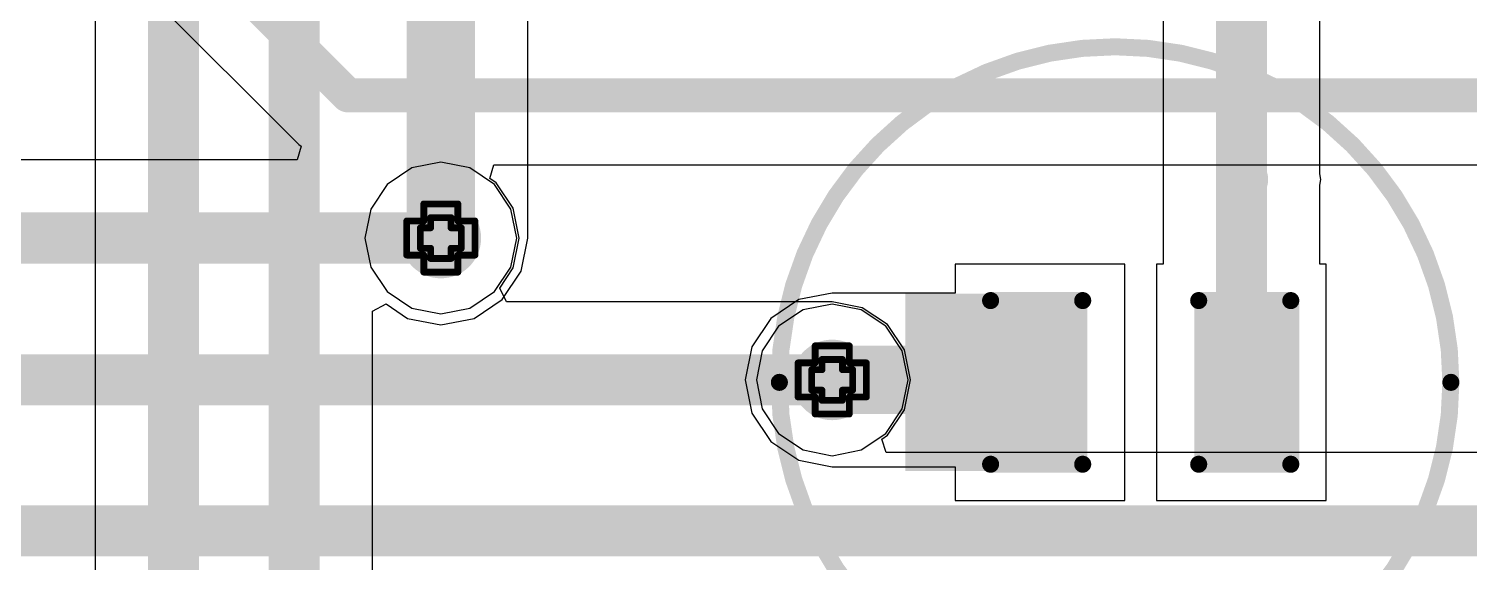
# Model space of a CAD drawing. Header units: inches. Extents: x 0 to 198, y 0 to 199.
# Drawn here: x 1.3392 to 1.7615, y 2.0799 to 2.2364 of the extents above; entities that cross this region are included whole.
import ezdxf

# ---------------------------------------------------------------- set-up
doc = ezdxf.new("R2010")
doc.units = ezdxf.units.IN
doc.header["$MEASUREMENT"] = 0
for name, color, linetype in [('Bottom Layer', 5, 'Continuous'), ('Drill Drawing', 1, 'Continuous'), ('Layer 1', 16, 'Continuous'), ('Layer 2', 76, 'Continuous'), ('Top Layer', 1, 'Continuous'), ('Top Overlay', 2, 'Continuous'), ('Top Paste', 8, 'Continuous'), ('Top Solder', 216, 'Continuous'), ('Via Holes', 16, 'Continuous')]:
    doc.layers.add(name, color=color, linetype=linetype)

# ---------------------------------------------------------------- blocks, each defined once
blk = doc.blocks.new('LED_0603_203')
at = {"layer": 'Top Layer'}
for points in [[(-0.03937, 0.01968), (-0.01968, 0.01968), (-0.01968, -0.01969), (-0.03937, -0.01969)], [(0.01968, 0.01968), (0.03937, 0.01968), (0.03937, -0.01969), (0.01968, -0.01969)]]:
    blk.add_hatch(color=1, dxfattribs=at).paths.add_polyline_path(points)
at = {"layer": 'Top Overlay'}
blk.add_hatch(color=2, dxfattribs=at).paths.add_polyline_path([(0.044, -0.026), (0.069, -0.026), (0.069, 0.026), (0.044, 0.026)])
at = {"layer": 'Top Paste'}
for points in [[(-0.03937, 0.01968), (-0.01968, 0.01968), (-0.01968, -0.01969), (-0.03937, -0.01969)], [(0.01968, 0.01968), (0.03937, 0.01968), (0.03937, -0.01969), (0.01968, -0.01969)]]:
    blk.add_hatch(color=8, dxfattribs=at).paths.add_polyline_path(points)
at = {"layer": 'Top Solder'}
for points in [[(-0.04337, 0.02368), (-0.01568, 0.02368), (-0.01568, -0.02369), (-0.04337, -0.02369)], [(0.01568, 0.02368), (0.04337, 0.02368), (0.04337, -0.02369), (0.01568, -0.02369)]]:
    blk.add_hatch(color=216, dxfattribs=at).paths.add_polyline_path(points)
at = {"layer": 'Top Overlay'}
for points in [[(-0.017, 0.024, 0.005, 0.005, 0), (-0.044, 0.024, 0.005, 0.005, 0)], [(-0.044, 0.024, 0.005, 0.005, 0), (-0.044, -0.024, 0.005, 0.005, 0)], [(0.044, 0.024, 0.005, 0.005, 0), (0.017, 0.024, 0.005, 0.005, 0)], [(0.044, 0.024, 0.005, 0.005, 0), (0.044, -0.024, 0.005, 0.005, 0)], [(-0.017, -0.024, 0.005, 0.005, 0), (-0.044, -0.024, 0.005, 0.005, 0)], [(0.044, -0.024, 0.005, 0.005, 0), (0.017, -0.024, 0.005, 0.005, 0)]]:
    blk.add_lwpolyline(points, format="xyseb", dxfattribs=at)
for points in [[(-0.04525, 0.024, 0.0025, 0.0025, 1), (-0.04275, 0.024, 0.0025, 0.0025, 1)], [(-0.04525, 0.024, 0.0025, 0.0025, 1), (-0.04275, 0.024, 0.0025, 0.0025, 1)], [(-0.01825, 0.024, 0.0025, 0.0025, 1), (-0.01575, 0.024, 0.0025, 0.0025, 1)], [(0.01575, 0.024, 0.0025, 0.0025, 1), (0.01825, 0.024, 0.0025, 0.0025, 1)], [(0.04275, 0.024, 0.0025, 0.0025, 1), (0.04525, 0.024, 0.0025, 0.0025, 1)], [(0.04275, 0.024, 0.0025, 0.0025, 1), (0.04525, 0.024, 0.0025, 0.0025, 1)], [(-0.04525, -0.024, 0.0025, 0.0025, 1), (-0.04275, -0.024, 0.0025, 0.0025, 1)], [(-0.04525, -0.024, 0.0025, 0.0025, 1), (-0.04275, -0.024, 0.0025, 0.0025, 1)], [(-0.01825, -0.024, 0.0025, 0.0025, 1), (-0.01575, -0.024, 0.0025, 0.0025, 1)], [(0.01575, -0.024, 0.0025, 0.0025, 1), (0.01825, -0.024, 0.0025, 0.0025, 1)], [(0.04275, -0.024, 0.0025, 0.0025, 1), (0.04525, -0.024, 0.0025, 0.0025, 1)], [(0.04275, -0.024, 0.0025, 0.0025, 1), (0.04525, -0.024, 0.0025, 0.0025, 1)]]:
    blk.add_lwpolyline(points, format="xyseb", close=True, dxfattribs=at)

msp = doc.modelspace()

# ---------------------------------------------------------------- hatches: boundary and pattern name
at = {"layer": 'Bottom Layer'}
h = msp.add_hatch(color=5, dxfattribs=at)
edge = h.paths.add_edge_path()
edge.add_arc((1.46, 2.175), 0.01181, 0, 360)
h = msp.add_hatch(color=5, dxfattribs=at)
edge = h.paths.add_edge_path()
edge.add_arc((1.57473, 2.13339), 0.01181, 0, 360)
at = {"layer": 'Layer 1'}
h = msp.add_hatch(color=16, dxfattribs=at)
edge = h.paths.add_edge_path()
edge.add_arc((1.46, 2.175), 0.01181, 0, 360)
h = msp.add_hatch(color=16, dxfattribs=at)
edge = h.paths.add_edge_path()
edge.add_arc((1.57473, 2.13339), 0.01181, 0, 360)
at = {"layer": 'Layer 2'}
h = msp.add_hatch(color=76, dxfattribs=at)
edge = h.paths.add_edge_path()
edge.add_arc((1.46, 2.175), 0.01181, 0, 360)
h = msp.add_hatch(color=76, dxfattribs=at)
edge = h.paths.add_edge_path()
edge.add_arc((1.57473, 2.13339), 0.01181, 0, 360)
at = {"layer": 'Top Layer'}
h = msp.add_hatch(color=1, dxfattribs=at)
edge = h.paths.add_edge_path()
edge.add_arc((1.46, 2.175), 0.01181, 0, 360)
h = msp.add_hatch(color=1, dxfattribs=at)
edge = h.paths.add_edge_path()
edge.add_arc((1.57473, 2.13339), 0.01181, 0, 360)
at = {"layer": 'Via Holes'}
h = msp.add_hatch(color=7, dxfattribs=at)
edge = h.paths.add_edge_path()
edge.add_arc((1.46, 2.175), 0.00591, 0, 360)
h = msp.add_hatch(color=7, dxfattribs=at)
edge = h.paths.add_edge_path()
edge.add_arc((1.57473, 2.13339), 0.00591, 0, 360)

# ---------------------------------------------------------------- linework, layer by layer
at = {"layer": 'Bottom Layer'}
for p, q in [((1.35664, 2.26416), (1.41836, 2.20244)), ((1.4191, 2.20194), (1.41789, 2.19794)), ((1.41836, 2.20244), (1.4191, 2.20194)), ((1.41789, 2.19794), (1.15404, 2.19794)), ((1.47436, 2.19246), (1.47558, 2.19646)), ((1.47558, 2.19646), (3.04692, 2.19646)), ((1.47622, 2.19122), (1.47436, 2.19246)), ((1.48119, 2.18378), (1.47622, 2.19122)), ((1.48294, 2.175), (1.48119, 2.18378)), ((1.48119, 2.16622), (1.48294, 2.175)), ((1.47726, 2.16033), (1.48119, 2.16622)), ((1.47921, 2.15633), (1.47726, 2.16033)), ((1.57473, 2.15633), (1.47921, 2.15633)), ((1.58351, 2.15458), (1.57473, 2.15633)), ((1.59095, 2.14961), (1.58351, 2.15458)), ((1.59593, 2.14217), (1.59095, 2.14961)), ((1.59767, 2.13339), (1.59593, 2.14217)), ((1.59593, 2.12461), (1.59767, 2.13339)), ((1.59095, 2.11717), (1.59593, 2.12461)), ((1.5893, 2.11606), (1.59095, 2.11717)), ((1.59051, 2.11206), (1.5893, 2.11606)), ((2.1721, 2.11206), (1.59051, 2.11206))]:
    msp.add_line(p, q, dxfattribs=at)
for points in [[(1.37105, 2.27858, 0.01, 0.01, 0), (1.43278, 2.21685, 0.01, 0.01, 0)], [(1.43278, 2.21685, 0.01, 0.01, 0), (3.05185, 2.21685, 0.01, 0.01, 0)], [(1.14454, 2.175, 0.015, 0.015, 0), (1.46, 2.175, 0.015, 0.015, 0)], [(1.12227, 2.13339, 0.015, 0.015, 0), (1.57473, 2.13339, 0.015, 0.015, 0)], [(1.10214, 2.08912, 0.015, 0.015, 0), (2.68226, 2.08912, 0.015, 0.015, 0)]]:
    msp.add_lwpolyline(points, format="xyseb", dxfattribs=at)
for points in [[(1.43028, 2.21685, 0.005, 0.005, 1), (1.43528, 2.21685, 0.005, 0.005, 1)], [(1.43028, 2.21685, 0.005, 0.005, 1), (1.43528, 2.21685, 0.005, 0.005, 1)], [(1.45625, 2.175, 0.0075, 0.0075, 1), (1.46375, 2.175, 0.0075, 0.0075, 1)], [(1.57098, 2.13339, 0.0075, 0.0075, 1), (1.57848, 2.13339, 0.0075, 0.0075, 1)]]:
    msp.add_lwpolyline(points, format="xyseb", close=True, dxfattribs=at)
at = {"layer": 'Drill Drawing'}
for points in [[(1.455, 2.18, 0.002, 0.002, 0), (1.455, 2.185, 0.002, 0.002, 0)], [(1.455, 2.185, 0.002, 0.002, 0), (1.465, 2.185, 0.002, 0.002, 0)], [(1.465, 2.18, 0.002, 0.002, 0), (1.465, 2.185, 0.002, 0.002, 0)], [(1.45, 2.17, 0.002, 0.002, 0), (1.45, 2.18, 0.002, 0.002, 0)], [(1.45, 2.18, 0.002, 0.002, 0), (1.455, 2.18, 0.002, 0.002, 0)], [(1.454, 2.172, 0.002, 0.002, 0), (1.454, 2.178, 0.002, 0.002, 0)], [(1.454, 2.178, 0.002, 0.002, 0), (1.457, 2.178, 0.002, 0.002, 0)], [(1.457, 2.178, 0.002, 0.002, 0), (1.457, 2.181, 0.002, 0.002, 0)], [(1.457, 2.181, 0.002, 0.002, 0), (1.463, 2.181, 0.002, 0.002, 0)], [(1.463, 2.178, 0.002, 0.002, 0), (1.463, 2.181, 0.002, 0.002, 0)], [(1.463, 2.178, 0.002, 0.002, 0), (1.466, 2.178, 0.002, 0.002, 0)], [(1.465, 2.18, 0.002, 0.002, 0), (1.47, 2.18, 0.002, 0.002, 0)], [(1.466, 2.172, 0.002, 0.002, 0), (1.466, 2.178, 0.002, 0.002, 0)], [(1.47, 2.17, 0.002, 0.002, 0), (1.47, 2.18, 0.002, 0.002, 0)], [(1.45, 2.17, 0.002, 0.002, 0), (1.455, 2.17, 0.002, 0.002, 0)], [(1.454, 2.172, 0.002, 0.002, 0), (1.457, 2.172, 0.002, 0.002, 0)], [(1.455, 2.165, 0.002, 0.002, 0), (1.455, 2.17, 0.002, 0.002, 0)], [(1.457, 2.169, 0.002, 0.002, 0), (1.457, 2.172, 0.002, 0.002, 0)], [(1.463, 2.172, 0.002, 0.002, 0), (1.466, 2.172, 0.002, 0.002, 0)], [(1.463, 2.169, 0.002, 0.002, 0), (1.463, 2.172, 0.002, 0.002, 0)], [(1.465, 2.17, 0.002, 0.002, 0), (1.47, 2.17, 0.002, 0.002, 0)], [(1.465, 2.165, 0.002, 0.002, 0), (1.465, 2.17, 0.002, 0.002, 0)], [(1.457, 2.169, 0.002, 0.002, 0), (1.463, 2.169, 0.002, 0.002, 0)], [(1.455, 2.165, 0.002, 0.002, 0), (1.465, 2.165, 0.002, 0.002, 0)], [(1.56973, 2.13839, 0.002, 0.002, 0), (1.56973, 2.14339, 0.002, 0.002, 0)], [(1.56973, 2.14339, 0.002, 0.002, 0), (1.57973, 2.14339, 0.002, 0.002, 0)], [(1.57973, 2.13839, 0.002, 0.002, 0), (1.57973, 2.14339, 0.002, 0.002, 0)], [(1.56473, 2.12839, 0.002, 0.002, 0), (1.56473, 2.13839, 0.002, 0.002, 0)], [(1.56473, 2.13839, 0.002, 0.002, 0), (1.56973, 2.13839, 0.002, 0.002, 0)], [(1.56873, 2.13039, 0.002, 0.002, 0), (1.56873, 2.13639, 0.002, 0.002, 0)], [(1.56873, 2.13639, 0.002, 0.002, 0), (1.57173, 2.13639, 0.002, 0.002, 0)], [(1.57173, 2.13639, 0.002, 0.002, 0), (1.57173, 2.13939, 0.002, 0.002, 0)], [(1.57173, 2.13939, 0.002, 0.002, 0), (1.57773, 2.13939, 0.002, 0.002, 0)], [(1.57773, 2.13639, 0.002, 0.002, 0), (1.57773, 2.13939, 0.002, 0.002, 0)], [(1.57773, 2.13639, 0.002, 0.002, 0), (1.58073, 2.13639, 0.002, 0.002, 0)], [(1.57973, 2.13839, 0.002, 0.002, 0), (1.58473, 2.13839, 0.002, 0.002, 0)], [(1.58073, 2.13039, 0.002, 0.002, 0), (1.58073, 2.13639, 0.002, 0.002, 0)], [(1.58473, 2.12839, 0.002, 0.002, 0), (1.58473, 2.13839, 0.002, 0.002, 0)], [(1.56473, 2.12839, 0.002, 0.002, 0), (1.56973, 2.12839, 0.002, 0.002, 0)], [(1.56873, 2.13039, 0.002, 0.002, 0), (1.57173, 2.13039, 0.002, 0.002, 0)], [(1.56973, 2.12339, 0.002, 0.002, 0), (1.56973, 2.12839, 0.002, 0.002, 0)], [(1.57173, 2.12739, 0.002, 0.002, 0), (1.57173, 2.13039, 0.002, 0.002, 0)], [(1.57173, 2.12739, 0.002, 0.002, 0), (1.57773, 2.12739, 0.002, 0.002, 0)], [(1.57773, 2.13039, 0.002, 0.002, 0), (1.58073, 2.13039, 0.002, 0.002, 0)], [(1.57773, 2.12739, 0.002, 0.002, 0), (1.57773, 2.13039, 0.002, 0.002, 0)], [(1.57973, 2.12839, 0.002, 0.002, 0), (1.58473, 2.12839, 0.002, 0.002, 0)], [(1.57973, 2.12339, 0.002, 0.002, 0), (1.57973, 2.12839, 0.002, 0.002, 0)], [(1.56973, 2.12339, 0.002, 0.002, 0), (1.57973, 2.12339, 0.002, 0.002, 0)]]:
    msp.add_lwpolyline(points, format="xyseb", dxfattribs=at)
for points in [[(1.4545, 2.185, 0.001, 0.001, 1), (1.4555, 2.185, 0.001, 0.001, 1)], [(1.4545, 2.185, 0.001, 0.001, 1), (1.4555, 2.185, 0.001, 0.001, 1)], [(1.4645, 2.185, 0.001, 0.001, 1), (1.4655, 2.185, 0.001, 0.001, 1)], [(1.4645, 2.185, 0.001, 0.001, 1), (1.4655, 2.185, 0.001, 0.001, 1)], [(1.4495, 2.18, 0.001, 0.001, 1), (1.4505, 2.18, 0.001, 0.001, 1)], [(1.4495, 2.18, 0.001, 0.001, 1), (1.4505, 2.18, 0.001, 0.001, 1)], [(1.4535, 2.178, 0.001, 0.001, 1), (1.4545, 2.178, 0.001, 0.001, 1)], [(1.4535, 2.178, 0.001, 0.001, 1), (1.4545, 2.178, 0.001, 0.001, 1)], [(1.4545, 2.18, 0.001, 0.001, 1), (1.4555, 2.18, 0.001, 0.001, 1)], [(1.4545, 2.18, 0.001, 0.001, 1), (1.4555, 2.18, 0.001, 0.001, 1)], [(1.4565, 2.181, 0.001, 0.001, 1), (1.4575, 2.181, 0.001, 0.001, 1)], [(1.4565, 2.181, 0.001, 0.001, 1), (1.4575, 2.181, 0.001, 0.001, 1)], [(1.4565, 2.178, 0.001, 0.001, 1), (1.4575, 2.178, 0.001, 0.001, 1)], [(1.4565, 2.178, 0.001, 0.001, 1), (1.4575, 2.178, 0.001, 0.001, 1)], [(1.4625, 2.181, 0.001, 0.001, 1), (1.4635, 2.181, 0.001, 0.001, 1)], [(1.4625, 2.181, 0.001, 0.001, 1), (1.4635, 2.181, 0.001, 0.001, 1)], [(1.4625, 2.178, 0.001, 0.001, 1), (1.4635, 2.178, 0.001, 0.001, 1)], [(1.4625, 2.178, 0.001, 0.001, 1), (1.4635, 2.178, 0.001, 0.001, 1)], [(1.4645, 2.18, 0.001, 0.001, 1), (1.4655, 2.18, 0.001, 0.001, 1)], [(1.4645, 2.18, 0.001, 0.001, 1), (1.4655, 2.18, 0.001, 0.001, 1)], [(1.4655, 2.178, 0.001, 0.001, 1), (1.4665, 2.178, 0.001, 0.001, 1)], [(1.4655, 2.178, 0.001, 0.001, 1), (1.4665, 2.178, 0.001, 0.001, 1)], [(1.4695, 2.18, 0.001, 0.001, 1), (1.4705, 2.18, 0.001, 0.001, 1)], [(1.4695, 2.18, 0.001, 0.001, 1), (1.4705, 2.18, 0.001, 0.001, 1)], [(1.4495, 2.17, 0.001, 0.001, 1), (1.4505, 2.17, 0.001, 0.001, 1)], [(1.4495, 2.17, 0.001, 0.001, 1), (1.4505, 2.17, 0.001, 0.001, 1)], [(1.4535, 2.172, 0.001, 0.001, 1), (1.4545, 2.172, 0.001, 0.001, 1)], [(1.4535, 2.172, 0.001, 0.001, 1), (1.4545, 2.172, 0.001, 0.001, 1)], [(1.4545, 2.17, 0.001, 0.001, 1), (1.4555, 2.17, 0.001, 0.001, 1)], [(1.4545, 2.17, 0.001, 0.001, 1), (1.4555, 2.17, 0.001, 0.001, 1)], [(1.4565, 2.172, 0.001, 0.001, 1), (1.4575, 2.172, 0.001, 0.001, 1)], [(1.4565, 2.172, 0.001, 0.001, 1), (1.4575, 2.172, 0.001, 0.001, 1)], [(1.4625, 2.172, 0.001, 0.001, 1), (1.4635, 2.172, 0.001, 0.001, 1)], [(1.4625, 2.172, 0.001, 0.001, 1), (1.4635, 2.172, 0.001, 0.001, 1)], [(1.4645, 2.17, 0.001, 0.001, 1), (1.4655, 2.17, 0.001, 0.001, 1)], [(1.4645, 2.17, 0.001, 0.001, 1), (1.4655, 2.17, 0.001, 0.001, 1)], [(1.4655, 2.172, 0.001, 0.001, 1), (1.4665, 2.172, 0.001, 0.001, 1)], [(1.4655, 2.172, 0.001, 0.001, 1), (1.4665, 2.172, 0.001, 0.001, 1)], [(1.4695, 2.17, 0.001, 0.001, 1), (1.4705, 2.17, 0.001, 0.001, 1)], [(1.4695, 2.17, 0.001, 0.001, 1), (1.4705, 2.17, 0.001, 0.001, 1)], [(1.4565, 2.169, 0.001, 0.001, 1), (1.4575, 2.169, 0.001, 0.001, 1)], [(1.4565, 2.169, 0.001, 0.001, 1), (1.4575, 2.169, 0.001, 0.001, 1)], [(1.4625, 2.169, 0.001, 0.001, 1), (1.4635, 2.169, 0.001, 0.001, 1)], [(1.4625, 2.169, 0.001, 0.001, 1), (1.4635, 2.169, 0.001, 0.001, 1)], [(1.4545, 2.165, 0.001, 0.001, 1), (1.4555, 2.165, 0.001, 0.001, 1)], [(1.4545, 2.165, 0.001, 0.001, 1), (1.4555, 2.165, 0.001, 0.001, 1)], [(1.4645, 2.165, 0.001, 0.001, 1), (1.4655, 2.165, 0.001, 0.001, 1)], [(1.4645, 2.165, 0.001, 0.001, 1), (1.4655, 2.165, 0.001, 0.001, 1)], [(1.56923, 2.14339, 0.001, 0.001, 1), (1.57023, 2.14339, 0.001, 0.001, 1)], [(1.56923, 2.14339, 0.001, 0.001, 1), (1.57023, 2.14339, 0.001, 0.001, 1)], [(1.57923, 2.14339, 0.001, 0.001, 1), (1.58023, 2.14339, 0.001, 0.001, 1)], [(1.57923, 2.14339, 0.001, 0.001, 1), (1.58023, 2.14339, 0.001, 0.001, 1)], [(1.56423, 2.13839, 0.001, 0.001, 1), (1.56523, 2.13839, 0.001, 0.001, 1)], [(1.56423, 2.13839, 0.001, 0.001, 1), (1.56523, 2.13839, 0.001, 0.001, 1)], [(1.56823, 2.13639, 0.001, 0.001, 1), (1.56923, 2.13639, 0.001, 0.001, 1)], [(1.56823, 2.13639, 0.001, 0.001, 1), (1.56923, 2.13639, 0.001, 0.001, 1)], [(1.56923, 2.13839, 0.001, 0.001, 1), (1.57023, 2.13839, 0.001, 0.001, 1)], [(1.56923, 2.13839, 0.001, 0.001, 1), (1.57023, 2.13839, 0.001, 0.001, 1)], [(1.57123, 2.13939, 0.001, 0.001, 1), (1.57223, 2.13939, 0.001, 0.001, 1)], [(1.57123, 2.13939, 0.001, 0.001, 1), (1.57223, 2.13939, 0.001, 0.001, 1)], [(1.57123, 2.13639, 0.001, 0.001, 1), (1.57223, 2.13639, 0.001, 0.001, 1)], [(1.57123, 2.13639, 0.001, 0.001, 1), (1.57223, 2.13639, 0.001, 0.001, 1)], [(1.57723, 2.13939, 0.001, 0.001, 1), (1.57823, 2.13939, 0.001, 0.001, 1)], [(1.57723, 2.13939, 0.001, 0.001, 1), (1.57823, 2.13939, 0.001, 0.001, 1)], [(1.57723, 2.13639, 0.001, 0.001, 1), (1.57823, 2.13639, 0.001, 0.001, 1)], [(1.57723, 2.13639, 0.001, 0.001, 1), (1.57823, 2.13639, 0.001, 0.001, 1)], [(1.57923, 2.13839, 0.001, 0.001, 1), (1.58023, 2.13839, 0.001, 0.001, 1)], [(1.57923, 2.13839, 0.001, 0.001, 1), (1.58023, 2.13839, 0.001, 0.001, 1)], [(1.58023, 2.13639, 0.001, 0.001, 1), (1.58123, 2.13639, 0.001, 0.001, 1)], [(1.58023, 2.13639, 0.001, 0.001, 1), (1.58123, 2.13639, 0.001, 0.001, 1)], [(1.58423, 2.13839, 0.001, 0.001, 1), (1.58523, 2.13839, 0.001, 0.001, 1)], [(1.58423, 2.13839, 0.001, 0.001, 1), (1.58523, 2.13839, 0.001, 0.001, 1)], [(1.56423, 2.12839, 0.001, 0.001, 1), (1.56523, 2.12839, 0.001, 0.001, 1)], [(1.56423, 2.12839, 0.001, 0.001, 1), (1.56523, 2.12839, 0.001, 0.001, 1)], [(1.56823, 2.13039, 0.001, 0.001, 1), (1.56923, 2.13039, 0.001, 0.001, 1)], [(1.56823, 2.13039, 0.001, 0.001, 1), (1.56923, 2.13039, 0.001, 0.001, 1)], [(1.56923, 2.12839, 0.001, 0.001, 1), (1.57023, 2.12839, 0.001, 0.001, 1)], [(1.56923, 2.12839, 0.001, 0.001, 1), (1.57023, 2.12839, 0.001, 0.001, 1)], [(1.57123, 2.13039, 0.001, 0.001, 1), (1.57223, 2.13039, 0.001, 0.001, 1)], [(1.57123, 2.13039, 0.001, 0.001, 1), (1.57223, 2.13039, 0.001, 0.001, 1)], [(1.57123, 2.12739, 0.001, 0.001, 1), (1.57223, 2.12739, 0.001, 0.001, 1)], [(1.57123, 2.12739, 0.001, 0.001, 1), (1.57223, 2.12739, 0.001, 0.001, 1)], [(1.57723, 2.13039, 0.001, 0.001, 1), (1.57823, 2.13039, 0.001, 0.001, 1)], [(1.57723, 2.13039, 0.001, 0.001, 1), (1.57823, 2.13039, 0.001, 0.001, 1)], [(1.57723, 2.12739, 0.001, 0.001, 1), (1.57823, 2.12739, 0.001, 0.001, 1)], [(1.57723, 2.12739, 0.001, 0.001, 1), (1.57823, 2.12739, 0.001, 0.001, 1)], [(1.57923, 2.12839, 0.001, 0.001, 1), (1.58023, 2.12839, 0.001, 0.001, 1)], [(1.57923, 2.12839, 0.001, 0.001, 1), (1.58023, 2.12839, 0.001, 0.001, 1)], [(1.58023, 2.13039, 0.001, 0.001, 1), (1.58123, 2.13039, 0.001, 0.001, 1)], [(1.58023, 2.13039, 0.001, 0.001, 1), (1.58123, 2.13039, 0.001, 0.001, 1)], [(1.58423, 2.12839, 0.001, 0.001, 1), (1.58523, 2.12839, 0.001, 0.001, 1)], [(1.58423, 2.12839, 0.001, 0.001, 1), (1.58523, 2.12839, 0.001, 0.001, 1)], [(1.56923, 2.12339, 0.001, 0.001, 1), (1.57023, 2.12339, 0.001, 0.001, 1)], [(1.56923, 2.12339, 0.001, 0.001, 1), (1.57023, 2.12339, 0.001, 0.001, 1)], [(1.57923, 2.12339, 0.001, 0.001, 1), (1.58023, 2.12339, 0.001, 0.001, 1)], [(1.57923, 2.12339, 0.001, 0.001, 1), (1.58023, 2.12339, 0.001, 0.001, 1)]]:
    msp.add_lwpolyline(points, format="xyseb", close=True, dxfattribs=at)
at = {"layer": 'Layer 1'}
for p, q in [((1.46, 2.19724), (1.45149, 2.19555)), ((1.46851, 2.19555), (1.46, 2.19724)), ((1.45149, 2.19555), (1.44428, 2.19072)), ((1.47572, 2.19072), (1.46851, 2.19555)), ((1.44428, 2.19072), (1.43945, 2.18351)), ((1.48055, 2.18351), (1.47572, 2.19072)), ((1.43945, 2.18351), (1.43776, 2.175)), ((1.48224, 2.175), (1.48055, 2.18351)), ((1.43776, 2.175), (1.43945, 2.16649)), ((1.48055, 2.16649), (1.48224, 2.175)), ((1.43945, 2.16649), (1.44428, 2.15928)), ((1.47572, 2.15928), (1.48055, 2.16649)), ((1.44428, 2.15928), (1.45149, 2.15445)), ((1.46851, 2.15445), (1.47572, 2.15928)), ((1.45149, 2.15445), (1.46, 2.15276)), ((1.46, 2.15276), (1.46851, 2.15445)), ((1.56622, 2.15393), (1.55901, 2.14911)), ((1.57473, 2.15563), (1.56622, 2.15393)), ((1.58324, 2.15393), (1.57473, 2.15563)), ((1.59046, 2.14911), (1.58324, 2.15393)), ((1.55901, 2.14911), (1.55419, 2.1419)), ((1.59528, 2.1419), (1.59046, 2.14911)), ((1.55419, 2.1419), (1.55249, 2.13339)), ((1.59697, 2.13339), (1.59528, 2.1419)), ((1.55249, 2.13339), (1.55419, 2.12488)), ((1.59528, 2.12488), (1.59697, 2.13339)), ((1.55419, 2.12488), (1.55901, 2.11766)), ((1.59046, 2.11766), (1.59528, 2.12488)), ((1.55901, 2.11766), (1.56622, 2.11284)), ((1.58324, 2.11284), (1.59046, 2.11766)), ((1.56622, 2.11284), (1.57473, 2.11115)), ((1.57473, 2.11115), (1.58324, 2.11284))]:
    msp.add_line(p, q, dxfattribs=at)
at = {"layer": 'Layer 2'}
for p, q in [((1.46, 2.19724), (1.45149, 2.19555)), ((1.46851, 2.19555), (1.46, 2.19724)), ((1.45149, 2.19555), (1.44428, 2.19072)), ((1.47572, 2.19072), (1.46851, 2.19555)), ((1.44428, 2.19072), (1.43945, 2.18351)), ((1.48055, 2.18351), (1.47572, 2.19072)), ((1.43945, 2.18351), (1.43776, 2.175)), ((1.48224, 2.175), (1.48055, 2.18351)), ((1.43776, 2.175), (1.43945, 2.16649)), ((1.48055, 2.16649), (1.48224, 2.175)), ((1.43945, 2.16649), (1.44428, 2.15928)), ((1.47572, 2.15928), (1.48055, 2.16649)), ((1.44428, 2.15928), (1.45149, 2.15445)), ((1.46851, 2.15445), (1.47572, 2.15928)), ((1.45149, 2.15445), (1.46, 2.15276)), ((1.46, 2.15276), (1.46851, 2.15445)), ((1.56622, 2.15393), (1.55901, 2.14911)), ((1.57473, 2.15563), (1.56622, 2.15393)), ((1.58324, 2.15393), (1.57473, 2.15563)), ((1.59046, 2.14911), (1.58324, 2.15393)), ((1.55901, 2.14911), (1.55419, 2.1419)), ((1.59528, 2.1419), (1.59046, 2.14911)), ((1.55419, 2.1419), (1.55249, 2.13339)), ((1.59697, 2.13339), (1.59528, 2.1419)), ((1.55249, 2.13339), (1.55419, 2.12488)), ((1.59528, 2.12488), (1.59697, 2.13339)), ((1.55419, 2.12488), (1.55901, 2.11766)), ((1.59046, 2.11766), (1.59528, 2.12488)), ((1.55901, 2.11766), (1.56622, 2.11284)), ((1.58324, 2.11284), (1.59046, 2.11766)), ((1.56622, 2.11284), (1.57473, 2.11115)), ((1.57473, 2.11115), (1.58324, 2.11284))]:
    msp.add_line(p, q, dxfattribs=at)
at = {"layer": 'Top Layer'}
for p, q in [((1.35869, 2.49283), (1.35869, 1.61033)), ((1.48549, 2.175), (1.48549, 2.34944)), ((1.67175, 2.34252), (1.67175, 2.16735)), ((1.71764, 2.19383), (1.71764, 2.34252)), ((1.71797, 2.19217), (1.71764, 2.19383)), ((1.71764, 2.19051), (1.71797, 2.19217)), ((1.71764, 2.16735), (1.71764, 2.19051)), ((1.48355, 2.16525), (1.48549, 2.175)), ((1.66047, 2.16735), (1.61079, 2.16735)), ((1.61079, 2.16735), (1.61079, 2.15888)), ((1.66047, 2.09798), (1.66047, 2.16735)), ((1.67175, 2.16735), (1.66984, 2.16735)), ((1.66984, 2.16735), (1.66984, 2.09798)), ((1.71953, 2.16735), (1.71764, 2.16735)), ((1.71953, 2.09798), (1.71953, 2.16735)), ((1.47802, 2.15698), (1.48355, 2.16525)), ((1.57473, 2.15888), (1.56498, 2.15694)), ((1.61079, 2.15888), (1.57473, 2.15888)), ((1.43994, 2.15353), (1.44394, 2.15566)), ((1.43994, 1.7615), (1.43994, 2.15353)), ((1.44394, 2.15566), (1.45025, 2.15145)), ((1.46975, 2.15145), (1.47802, 2.15698)), ((1.56498, 2.15694), (1.55671, 2.15141)), ((1.45025, 2.15145), (1.46, 2.14951)), ((1.46, 2.14951), (1.46975, 2.15145)), ((1.55671, 2.15141), (1.55118, 2.14314)), ((1.55118, 2.14314), (1.54924, 2.13339)), ((1.54924, 2.13339), (1.55118, 2.12363)), ((1.55118, 2.12363), (1.55671, 2.11536)), ((1.55671, 2.11536), (1.56498, 2.10984)), ((1.56498, 2.10984), (1.57473, 2.1079)), ((1.57473, 2.1079), (1.61079, 2.1079)), ((1.61079, 2.1079), (1.61079, 2.09798)), ((1.61079, 2.09798), (1.66047, 2.09798)), ((1.66984, 2.09798), (1.71953, 2.09798))]:
    msp.add_line(p, q, dxfattribs=at)
for points in [[(1.38163, 1.61033, 0.015, 0.015, 0), (1.38163, 2.49283, 0.015, 0.015, 0)], [(1.417, 1.752, 0.015, 0.015, 0), (1.417, 2.47744, 0.015, 0.015, 0)], [(1.46, 2.175, 0.02, 0.02, 0), (1.46, 2.36, 0.02, 0.02, 0)], [(1.6947, 2.13268, 0.015, 0.015, 0), (1.6947, 2.34252, 0.015, 0.015, 0)], [(1.69485, 2.19234, 0.015, 0.015, 0), (1.69502, 2.19217, 0.015, 0.015, 0)], [(1.57473, 2.13339, 0.02, 0.02, 0), (1.63491, 2.13339, 0.02, 0.02, 0)], [(1.69468, 2.13266, 0.015, 0.015, 0), (1.6947, 2.13268, 0.015, 0.015, 0)], [(1.69468, 2.13266, 0.015, 0.015, 0), (1.69485, 2.13249, 0.015, 0.015, 0)]]:
    msp.add_lwpolyline(points, format="xyseb", dxfattribs=at)
for points in [[(1.6911, 2.19234, 0.0075, 0.0075, 1), (1.6986, 2.19234, 0.0075, 0.0075, 1)], [(1.69127, 2.19217, 0.0075, 0.0075, 1), (1.69877, 2.19217, 0.0075, 0.0075, 1)], [(1.455, 2.175, 0.01, 0.01, 1), (1.465, 2.175, 0.01, 0.01, 1)], [(1.56973, 2.13339, 0.01, 0.01, 1), (1.57973, 2.13339, 0.01, 0.01, 1)], [(1.62991, 2.13339, 0.01, 0.01, 1), (1.63991, 2.13339, 0.01, 0.01, 1)], [(1.69093, 2.13266, 0.0075, 0.0075, 1), (1.69843, 2.13266, 0.0075, 0.0075, 1)], [(1.69093, 2.13266, 0.0075, 0.0075, 1), (1.69843, 2.13266, 0.0075, 0.0075, 1)], [(1.69095, 2.13268, 0.0075, 0.0075, 1), (1.69845, 2.13268, 0.0075, 0.0075, 1)], [(1.69095, 2.13268, 0.0075, 0.0075, 1), (1.69845, 2.13268, 0.0075, 0.0075, 1)], [(1.6911, 2.13249, 0.0075, 0.0075, 1), (1.6986, 2.13249, 0.0075, 0.0075, 1)]]:
    msp.add_lwpolyline(points, format="xyseb", close=True, dxfattribs=at)
at = {"layer": 'Top Overlay'}
for points in [[(1.75609, 2.13268, 0.005, 0.005, 1), (1.55924, 2.13268, 0.005, 0.005, 1)], [(1.55799, 2.13268, 0.0025, 0.0025, 1), (1.56049, 2.13268, 0.0025, 0.0025, 1)], [(1.75484, 2.13268, 0.0025, 0.0025, 1), (1.75734, 2.13268, 0.0025, 0.0025, 1)]]:
    msp.add_lwpolyline(points, format="xyseb", close=True, dxfattribs=at)

# ---------------------------------------------------------------- block references
at = {"rotation": 180}
msp.add_blockref('LED_0603_203', (1.66516, 2.13266), dxfattribs=at)

doc.saveas('drawing.dxf')
